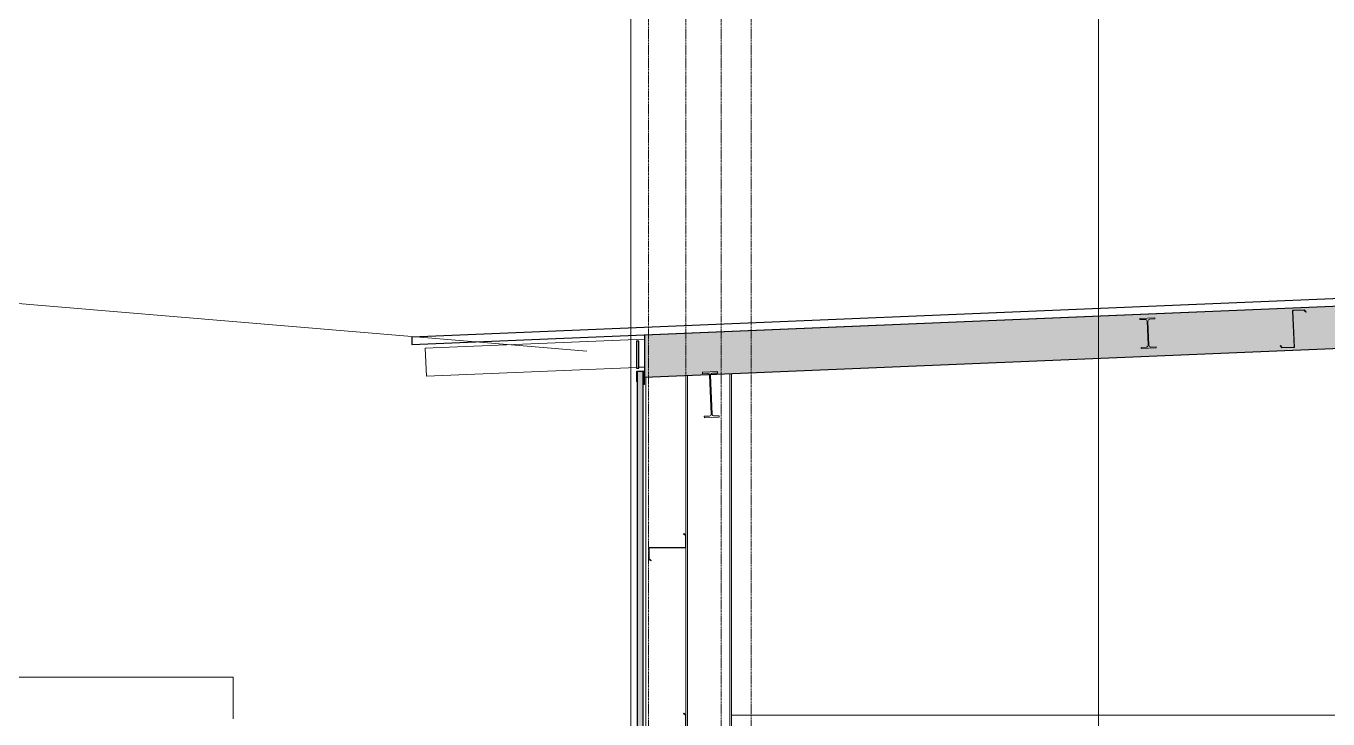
# Model space of a CAD drawing. Header units: inches. Extents: x -23445 to -52, y -314 to 853.
# Drawn here: x -8706.8 to -8357.4, y 243.5 to 429.4 of the extents above; entities that cross this region are included whole.
import ezdxf

# ---------------------------------------------------------------- set-up
doc = ezdxf.new("R2010")
doc.units = ezdxf.units.IN
doc.header["$MEASUREMENT"] = 0
doc.linetypes.add('Grid Line 1_2_', pattern=[0.875, 0.5, -0.125, 0.125, -0.125])
for name, color, linetype, lineweight in [('A-ANNO-IDEN', 131, 'Continuous', 9), ('A-CLNG', 13, 'Continuous', 9), ('A-CLNG-PATT', 13, 'Continuous', 9), ('A-GLAZ-CWMG', 51, 'Continuous', 9), ('A-ROOF', 132, 'Continuous', 9), ('A-WALL', 113, 'Continuous', 9), ('A-WALL-PATT', 111, 'Continuous', 25), ('G-ANNO-SYMB', 111, 'Continuous', 9), ('I-WALL', 2, 'Continuous', 9), ('M-EQPM', 50, 'Continuous', 9), ('S-BEAM', 12, 'Continuous', 9), ('S-COLS', 52, 'Continuous', 9), ('S-GRID', 1, 'Continuous', 9)]:
    doc.layers.add(name, color=color, linetype=linetype, lineweight=lineweight)
pattern_1 = [(45, (-21606.148, 72.082), (-19.007, 19.007), []), (45, (-21606.148, 100.882), (-19.007, 19.007), [])]

# ---------------------------------------------------------------- blocks, each defined once
blk = doc.blocks.new('Rectangular Mullion - Profile_Polycarbonate_Upper and left-1114459-Building Section - North_South looking West _ Fitness Center')
at = {"layer": 'A-GLAZ-CWMG', "lineweight": 13}
for p, q in [((-22370.68, 336.84), (-22372.8, 336.84)), ((-22372.8, 336.84), (-22372.8, 334.01)), ((-22372.74, 334.07), (-22372.74, 336.78)), ((-22372.74, 336.78), (-22370.74, 336.78)), ((-22370.74, 336.78), (-22370.74, 333.28)), ((-22370.68, 333.22), (-22370.68, 336.84)), ((-22372.8, 334.01), (-22372.68, 334.01)), ((-22372.68, 334.07), (-22372.74, 334.07)), ((-22372.68, 334.01), (-22372.68, 334.07)), ((-22370.97, 333.47), (-22371.03, 333.47)), ((-22371.03, 333.47), (-22371.03, 333.22)), ((-22371.03, 333.22), (-22370.68, 333.22)), ((-22370.97, 333.28), (-22370.97, 333.47)), ((-22370.74, 333.28), (-22370.97, 333.28))]:
    blk.add_line(p, q, dxfattribs=at)
blk = doc.blocks.new('Carrier_48TC_Standard_Efficiency_Gas_Heat_Electric_Cooling_Packaged_Rooftop_Unit_3_to_15_nominal_tons - 15 ton 48TC__16-873539-Building Section - North_South looking West _ Fitness Center')
at = {"layer": 'M-EQPM'}
for p, q in [((-22544.43, 254.7), (-22481.05, 254.7)), ((-22544.43, 243.5), (-22544.43, 254.7)), ((-22481.05, 243.5), (-22481.05, 254.7))]:
    blk.add_line(p, q, dxfattribs=at)
blk = doc.blocks.new('W-Wide Flange - W12X22-1533120-Building Section - North_South looking West _ Fitness Center')
at = {"layer": 'S-BEAM', "lineweight": 15}
for p, q in [((-22351.1, 336.74), (-22355.13, 336.58)), ((-22355.13, 336.58), (-22355.11, 336.15)), ((-22355.11, 336.15), (-22353.74, 336.21)), ((-22353.2, 335.72), (-22352.77, 325.3)), ((-22352.51, 325.31), (-22352.94, 335.73)), ((-22352.45, 336.26), (-22351.08, 336.32)), ((-22351.08, 336.32), (-22351.1, 336.74)), ((-22353.26, 324.77), (-22354.63, 324.71)), ((-22354.63, 324.71), (-22354.61, 324.29)), ((-22354.61, 324.29), (-22350.59, 324.45)), ((-22350.61, 324.88), (-22351.98, 324.82)), ((-22350.59, 324.45), (-22350.61, 324.88))]:
    blk.add_line(p, q, dxfattribs=at)
for centre, start, end in [((-22353.72, 335.7), 2.3859, 92.3859), ((-22352.43, 335.75), 92.3859, 182.3859), ((-22353.28, 325.28), 272.3859, 2.3859), ((-22352, 325.33), 182.3859, 272.3859)]:
    blk.add_arc(centre, 0.513, start, end, dxfattribs=at)
blk = doc.blocks.new('Girt_Z - 10_D-1351984-Building Section - North_South looking West _ Fitness Center')
at = {"layer": 'S-BEAM', "lineweight": 15}
for p, q in [((-22136.79, 355.49), (-22136.39, 345.88)), ((-22136.27, 345.69), (-22136.68, 355.5)), ((-22133.68, 355.81), (-22136.61, 355.69)), ((-22136.61, 355.58), (-22133.72, 355.7)), ((-22133.72, 355.7), (-22133.25, 355.18)), ((-22133.17, 355.26), (-22133.68, 355.81)), ((-22133.25, 355.18), (-22133.17, 355.26)), ((-22140.07, 346.18), (-22140.15, 346.11)), ((-22140.15, 346.11), (-22139.65, 345.55)), ((-22139.6, 345.67), (-22140.07, 346.18)), ((-22139.65, 345.55), (-22136.27, 345.69)), ((-22136.46, 345.8), (-22139.6, 345.67))]:
    blk.add_line(p, q, dxfattribs=at)
for centre, radius, start, end in [((-22136.6, 355.5), 0.187, 92.3859, 182.3859), ((-22136.6, 355.5), 0.0782, 94.5087, 182.3859), ((-22136.47, 345.87), 0.0782, 275.4283, 2.3859)]:
    blk.add_arc(centre, radius, start, end, dxfattribs=at)
blk = doc.blocks.new('Girt_Z - 10_D-V173-Building Section - North_South looking West _ Fitness Center')
at = {"layer": 'S-BEAM', "lineweight": 15}
for p, q in [((-22360.13, 245.04), (-22360.2, 244.96)), ((-22360.2, 244.96), (-22359.66, 244.51)), ((-22359.55, 244.56), (-22360.13, 245.04)), ((-22369.55, 241.11), (-22369.55, 238.17)), ((-22369.44, 238.22), (-22369.44, 241.11)), ((-22359.74, 241.3), (-22369.37, 241.3)), ((-22369.37, 241.19), (-22359.55, 241.19)), ((-22359.66, 244.51), (-22359.66, 241.37)), ((-22359.55, 241.19), (-22359.55, 244.56)), ((-22369.55, 238.17), (-22368.98, 237.69)), ((-22368.91, 237.77), (-22369.44, 238.22)), ((-22368.98, 237.69), (-22368.91, 237.77))]:
    blk.add_line(p, q, dxfattribs=at)
for centre, radius, start, end in [((-22369.37, 241.11), 0.188, 90, 180), ((-22369.37, 241.11), 0.0782, 90, 177.8773), ((-22359.74, 241.38), 0.0782, 270, 356.9576)]:
    blk.add_arc(centre, radius, start, end, dxfattribs=at)
blk = doc.blocks.new('Girt_Z - 10_D-1241717-Building Section - North_South looking West _ Fitness Center')
at = {"layer": 'S-BEAM'}
h = blk.add_hatch(dxfattribs=at)
h.set_pattern_fill('FP_49', color=256, style=0, pattern_type=2)
h.set_pattern_definition(pattern_1)
h.paths.add_polyline_path([(-22368.98, 285.94), (-22368.91, 286.02), (-22369.44, 286.47), (-22369.44, 289.36), (-22369.55, 289.36), (-22369.55, 286.42)], flags=0)
h.paths.add_polyline_path([(-22359.55, 289.44), (-22359.55, 292.81), (-22360.13, 293.29), (-22360.2, 293.21), (-22359.66, 292.76), (-22359.66, 289.62)], flags=0)
h.paths.add_polyline_path([(-22369.37, 289.44), (-22359.55, 289.44), (-22359.74, 289.55), (-22369.37, 289.55)], flags=0)
at = {"layer": 'S-BEAM', "lineweight": 15}
for p, q in [((-22360.13, 293.29), (-22360.2, 293.21)), ((-22360.2, 293.21), (-22359.66, 292.76)), ((-22359.55, 292.81), (-22360.13, 293.29)), ((-22359.66, 292.76), (-22359.66, 289.62)), ((-22359.55, 289.44), (-22359.55, 292.81)), ((-22369.55, 289.36), (-22369.55, 286.42)), ((-22369.44, 286.47), (-22369.44, 289.36)), ((-22359.74, 289.55), (-22369.37, 289.55)), ((-22369.37, 289.44), (-22359.55, 289.44)), ((-22369.55, 286.42), (-22368.98, 285.94)), ((-22368.91, 286.02), (-22369.44, 286.47)), ((-22368.98, 285.94), (-22368.91, 286.02))]:
    blk.add_line(p, q, dxfattribs=at)
for centre, radius, start, end in [((-22369.37, 289.36), 0.188, 90, 180), ((-22369.37, 289.36), 0.0782, 90, 177.8773), ((-22359.74, 289.63), 0.0782, 270, 356.9576)]:
    blk.add_arc(centre, radius, start, end, dxfattribs=at)
blk = doc.blocks.new('Girt_Z - 10_D-1254871-Building Section - North_South looking West _ Fitness Center')
at = {"layer": 'S-BEAM'}
blk.add_line((-22347.3, 244.56), (-22112.8, 244.56), dxfattribs=at)
blk = doc.blocks.new('W-Wide Flange - W8X15-1528935-Building Section - North_South looking West _ Fitness Center')
at = {"layer": 'S-BEAM'}
h = blk.add_hatch(dxfattribs=at)
h.set_pattern_fill('FP_49', color=256, style=0, pattern_type=2)
h.set_pattern_definition(pattern_1)
h.paths.add_polyline_path([(-22237.37, 342.87), (-22233.37, 343.04), (-22233.38, 343.36), (-22234.76, 343.3), (-22235.12, 343.43), (-22235.28, 343.77), (-22235.55, 350.25), (-22235.42, 350.61), (-22235.07, 350.77), (-22233.69, 350.83), (-22233.7, 351.14), (-22237.71, 350.98), (-22237.7, 350.66), (-22236.31, 350.72), (-22235.96, 350.59), (-22235.8, 350.24), (-22235.53, 343.76), (-22235.66, 343.41), (-22236, 343.25), (-22237.39, 343.19)], flags=0)
at = {"layer": 'S-BEAM', "lineweight": 15}
for p, q in [((-22233.7, 351.14), (-22237.71, 350.98)), ((-22237.71, 350.98), (-22237.7, 350.66)), ((-22237.7, 350.66), (-22236.31, 350.72)), ((-22235.8, 350.24), (-22235.53, 343.76)), ((-22235.28, 343.77), (-22235.55, 350.25)), ((-22235.07, 350.77), (-22233.69, 350.83)), ((-22233.69, 350.83), (-22233.7, 351.14)), ((-22236, 343.25), (-22237.39, 343.19)), ((-22237.39, 343.19), (-22237.37, 342.87)), ((-22237.37, 342.87), (-22233.37, 343.04)), ((-22233.38, 343.36), (-22234.76, 343.3)), ((-22233.37, 343.04), (-22233.38, 343.36))]:
    blk.add_line(p, q, dxfattribs=at)
for centre, start, end in [((-22236.29, 350.22), 2.3859, 92.3859), ((-22235.05, 350.27), 92.3859, 182.3859), ((-22236.02, 343.74), 272.3859, 2.3859), ((-22234.78, 343.79), 182.3859, 272.3859)]:
    blk.add_arc(centre, 0.497, start, end, dxfattribs=at)
blk = doc.blocks.new('Dimension Lumber - 5_5 x 7_5 Glulam-1529169-Building Section - North_South looking West _ Fitness Center')
at = {"layer": 'S-BEAM'}
for p, q in [((-22429.52, 342.98), (-22370.68, 345.44)), ((-22429.21, 335.49), (-22429.52, 342.98)), ((-22372.8, 337.84), (-22429.21, 335.49)), ((-22370.68, 337.93), (-22372.18, 337.87))]:
    blk.add_line(p, q, dxfattribs=at)

msp = doc.modelspace()

# ---------------------------------------------------------------- hatches: boundary and pattern name
at = {"layer": 'A-CLNG-PATT'}
h = msp.add_hatch(dxfattribs=at)
h.set_pattern_fill('FP_47', color=256, style=0, pattern_type=2)
h.set_pattern_definition([(161.57, (-21605.188, 73.042), (-7.6802237, -0.0009796), [0, -54.643, 6.067, 0]), (18.43, (-21607.108, 73.042), (-7.6802237, 0.0009796), [0, -54.643, 6.067, 0]), (108.43, (-21605.188, 73.042), (3.8382953, -19.20136532), [18.211, -42.499]), (71.57, (-21607.108, 73.042), (3.8382953, 19.20136532), [18.211, -42.499])])
h.paths.add_polyline_path([(-8540.82995, 335.21711), (-7305.20495, 386.70148), (-7305.20495, 397.96125), (-8540.82995, 346.47687), (-8540.82995, 343.72475)], flags=0)
at = {"layer": 'A-WALL-PATT', "lineweight": 9, "transparency": 33554649}
msp.add_hatch(color=256, dxfattribs=at).paths.add_polyline_path([(-8541.18368, 191.33984), (-8541.18368, 336.77876), (-8542.75848, 336.77876), (-8542.75848, 191.33984)], flags=0)

# ---------------------------------------------------------------- linework, layer by layer
at = {"layer": 'A-ANNO-IDEN', "color": 153}
msp.add_line((-8556.29174, 342.1618), (-9136.71712, 390.88352), dxfattribs=at)
at = {"layer": 'A-CLNG', "lineweight": 25}
for p, q in [((-7305.20495, 397.96125), (-8540.82995, 346.47687)), ((-8540.82995, 335.21711), (-7305.20495, 386.70148)), ((-8540.82995, 346.47687), (-8540.82995, 335.21711))]:
    msp.add_line(p, q, dxfattribs=at)
at = {"layer": 'A-ROOF', "lineweight": 25}
for p, q in [((-7290.60513, 400.64976), (-8603.2474, 345.95634)), ((-8603.2474, 343.9546), (-7290.60513, 398.64803)), ((-8603.2474, 345.95634), (-8603.2474, 343.9546))]:
    msp.add_line(p, q, dxfattribs=at)
at = {"layer": 'A-WALL', "lineweight": 25}
for p, q in [((-8541.18368, 336.77876), (-8542.75848, 336.77876)), ((-8542.75848, 336.77876), (-8542.75848, 191.33984)), ((-8541.18368, 191.33984), (-8541.18368, 336.77876))]:
    msp.add_line(p, q, dxfattribs=at)
at = {"layer": 'A-WALL'}
msp.add_line((-8540.45495, 335.23273), (-8540.45495, 194.5), dxfattribs=at)
at = {"layer": 'G-ANNO-SYMB'}
for p, q in [((-8544.50911, 545.15708), (-8544.50911, -79.66081)), ((-8418.98523, 545.15708), (-8418.98523, -79.66081))]:
    msp.add_line(p, q, dxfattribs=at)
at = {"layer": 'I-WALL', "lineweight": 25}
for p, q in [((-8542.33095, 344.875), (-8542.95595, 344.875)), ((-8542.95595, 344.875), (-8542.95595, 337.625)), ((-8542.33095, 337.625), (-8542.33095, 344.875)), ((-8542.95595, 337.625), (-8542.33095, 337.625))]:
    msp.add_line(p, q, dxfattribs=at)
at = {"layer": 'S-COLS'}
for p, q in [((-8529.70495, 335.68065), (-8529.70495, 292.8125)), ((-8529.27136, 335.69872), (-8529.27136, 194.5)), ((-8517.88855, 336.173), (-8517.88855, 142.37705)), ((-8517.45495, 336.19107), (-8517.45495, 142.37792)), ((-8529.70495, 289.4375), (-8529.70495, 244.5625))]:
    msp.add_line(p, q, dxfattribs=at)
at = {"layer": 'S-GRID', "linetype": 'Grid Line 1_2_'}
for p, q in [((-8539.70495, -293.03588), (-8539.70495, 738.65708)), ((-8529.70495, -293.03588), (-8529.70495, 738.65708)), ((-8529.70495, -293.03588), (-8529.70495, 738.65708)), ((-8520.20495, -293.03588), (-8520.20495, 738.65708)), ((-8512.20495, -293.03588), (-8512.20495, 738.65708))]:
    msp.add_line(p, q, dxfattribs=at)

# ---------------------------------------------------------------- block references
at = {"layer": 'A-GLAZ-CWMG'}
msp.add_blockref('Rectangular Mullion - Profile_Polycarbonate_Upper and left-1114459-Building Section - North_South looking West _ Fitness Center', (13829.84786, 0), dxfattribs=at)
at = {"layer": 'M-EQPM'}
msp.add_blockref('Carrier_48TC_Standard_Efficiency_Gas_Heat_Electric_Cooling_Packaged_Rooftop_Unit_3_to_15_nominal_tons - 15 ton 48TC__16-873539-Building Section - North_South looking West _ Fitness Center', (13829.84786, 0), dxfattribs=at)
at = {"layer": 'S-BEAM'}
for name, p in [('Girt_Z - 10_D-1351984-Building Section - North_South looking West _ Fitness Center', (13769.89987, -2.49783)), ('W-Wide Flange - W8X15-1528935-Building Section - North_South looking West _ Fitness Center', (13829.84786, 0)), ('Dimension Lumber - 5_5 x 7_5 Glulam-1529169-Building Section - North_South looking West _ Fitness Center', (13829.84786, 0)), ('W-Wide Flange - W12X22-1533120-Building Section - North_South looking West _ Fitness Center', (13829.84786, 0)), ('Girt_Z - 10_D-1241717-Building Section - North_South looking West _ Fitness Center', (13829.84786, 0)), ('Girt_Z - 10_D-V173-Building Section - North_South looking West _ Fitness Center', (13829.84786, 0)), ('Girt_Z - 10_D-1254871-Building Section - North_South looking West _ Fitness Center', (13829.84786, 0))]:
    msp.add_blockref(name, p, dxfattribs=at)

doc.saveas('drawing.dxf')
